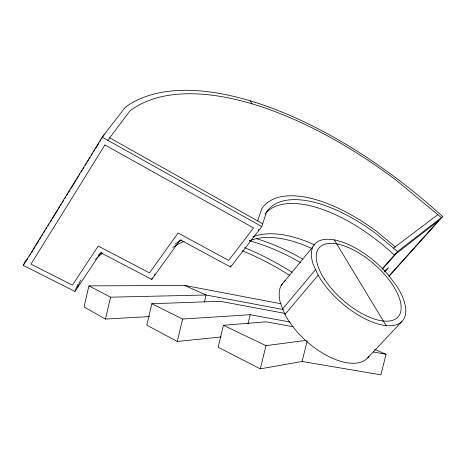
<?xml version="1.0" encoding="UTF-8"?>
<svg xmlns="http://www.w3.org/2000/svg" width="466" height="466" viewBox="0 0 466 466"><rect width="100%" height="100%" fill="white"/><g stroke="black" fill="none" stroke-linecap="round" stroke-linejoin="round"><path stroke-width="0.7" d="M280.893 303.745L184.67 285.425L88.913 285.897L84.043 307.018L105.485 319.07L149.598 316.571M105.485 319.07L110.564 297.18L88.913 285.897M285.128 313.443L220.197 301.304L151.84 303.721L146.802 325.152L177.29 341.473L221.012 336.965M177.29 341.473L182.614 319.047L250.166 314.696L290.196 322.058M204.458 301.898L206.1 295.001L184.67 285.425M293.108 326.748L266.109 321.82L223.435 325.291L218.158 347.24L260.325 368.856L302.085 361.47L380.873 374.833L386.064 354.271L374.746 349.483M247.941 323.87L250.166 314.696M260.325 368.856L265.981 345.644L305.894 340.425M302.085 361.47L307.152 340.926M261.81 226.581L266.424 212.164A117.141 53.485 41.2 0 1 376.499 234.002L397.51 251.541L442.7 216.568A303.04 142.951 41.5 0 0 125.319 107.267L102.194 137.161L23.3 265.375L74.962 291.466L100.784 252.776L151.794 279.402L180.26 239.844L230.571 267.03L261.81 226.581L102.194 137.161M257.692 220.936L261.752 208.692A123.076 56.235 41.2 0 1 377.274 231.893L395.215 246.864M29.375 256.079L30.517 254.226M31.659 252.374L32.801 250.522M33.558 249.287L35.078 246.817M35.841 245.582L38.882 240.642M39.639 239.407L41.159 236.938M41.923 235.703L43.064 233.85M43.821 232.616L44.963 230.757M46.105 228.905L46.862 227.67M48.004 225.818L49.146 223.965M50.287 222.113L51.429 220.261M52.186 219.026L57.51 210.382M58.267 209.147L59.788 206.677M60.551 205.442L61.314 204.207M62.45 202.355L63.592 200.502M64.733 198.644L65.49 197.409M66.632 195.557L67.774 193.705M68.537 192.47L70.057 190M70.815 188.765L76.139 180.121M76.896 178.886L78.422 176.416M79.179 175.181L79.942 173.946M81.078 172.094L82.22 170.241M82.983 169.007L84.125 167.154M85.261 165.302L86.402 163.444M87.165 162.209L88.686 159.739M89.443 158.504L90.206 157.269M91.348 155.417L92.484 153.564M93.625 151.712L94.767 149.86M95.53 148.625L98.571 143.685M99.707 141.833L100.848 139.981M101.588 138.781L104.093 134.709M25.706 261.467L27.855 258.548M107.797 140.301L130.055 110.791A296.487 139.637 41.5 0 1 396.199 180.196L441.378 217.587M281.19 285.396L312.954 246.753M282.705 308.807L315.593 269.564M401.838 321.557L367.22 358.377A56.619 28.409 41.6 0 1 326.788 355.511A56.619 28.409 41.6 0 1 284.982 314.463L318.132 275.167L313.082 264.024A58.297 26.498 41.2 0 1 333.138 239.716A58.297 26.498 41.2 0 1 389.145 275.901L397.102 286.683A58.297 26.498 41.2 0 1 384.433 325.385A58.297 26.498 41.2 0 1 318.132 275.167M382.009 268.999L397.51 251.541M382.569 268.964L396.077 253.754M384.817 272.022L388.679 267.694L384.24 271.247M388.964 275.965L438.512 220.785L394.347 255.1A116.791 53.893 41.3 0 0 264.962 213.993M388.982 276.373L442.7 216.568M393.479 248.174L437.836 214.651M110.564 297.18L206.1 295.001L283.147 309.511M373.179 351.97L386.064 354.271M223.435 325.291L265.981 345.644M151.84 303.721L182.614 319.047M109.661 137.837L262.713 223.756M250.213 100.802L252.059 103.854M334.303 239.914L386.093 325.594M284.982 314.463L280.45 303.209A56.619 28.409 41.6 0 1 282.67 283.118M284.039 281.621A56.619 28.409 41.6 0 1 285.064 280.742M368.961 356.286A56.619 28.409 41.6 0 1 367.691 357.888M23.3 265.375A276.699 167.859 43.1 0 1 25.589 260.605M74.962 291.466A218.601 131.062 42.9 0 1 77.775 284.464M95.355 259.411A218.601 131.062 42.9 0 1 103.015 252.933M242.145 250.72A218.601 131.062 42.9 0 1 289.718 275.383M151.794 279.402A167.009 92.204 42.2 0 1 152.172 277.911M172.851 247.469A167.009 92.204 42.2 0 1 184.221 241.26M249.362 240.771A167.009 92.204 42.2 0 1 300.471 262.55M154.566 275.552A167.48 91.738 42.2 0 1 154.939 274.066M174.919 244.19A167.48 91.738 42.2 0 1 181.699 240.007M256.184 238.609A167.48 91.738 42.2 0 1 302.504 258.968M77.478 287.697A219.218 130.532 42.9 0 1 80.583 280.043M98.355 255.228A219.218 130.532 42.9 0 1 101.629 252.327M244.534 247.627A219.218 130.532 42.9 0 1 292.17 272.4M230.571 267.03A113.745 57.312 41.7 0 1 230.781 265.533M249.403 240.905A113.745 57.312 41.7 0 1 311.614 248.395M252.939 236.868A114.077 56.957 41.6 0 1 314.509 244.877M258.601 230.74A116.791 53.893 41.3 0 1 258.764 229.15M104.914 144.955L30.96 264.129L72.376 285.116L98.244 246.048L149.534 272.913L178.07 232.977L228.649 260.401L253.562 227.926L104.914 144.955M324.353 278.994A52.448 23.836 41.2 0 0 397.533 317.474A52.448 23.836 41.2 0 0 354.224 250.318A52.448 23.836 41.2 0 0 324.353 278.994"/></g></svg>
